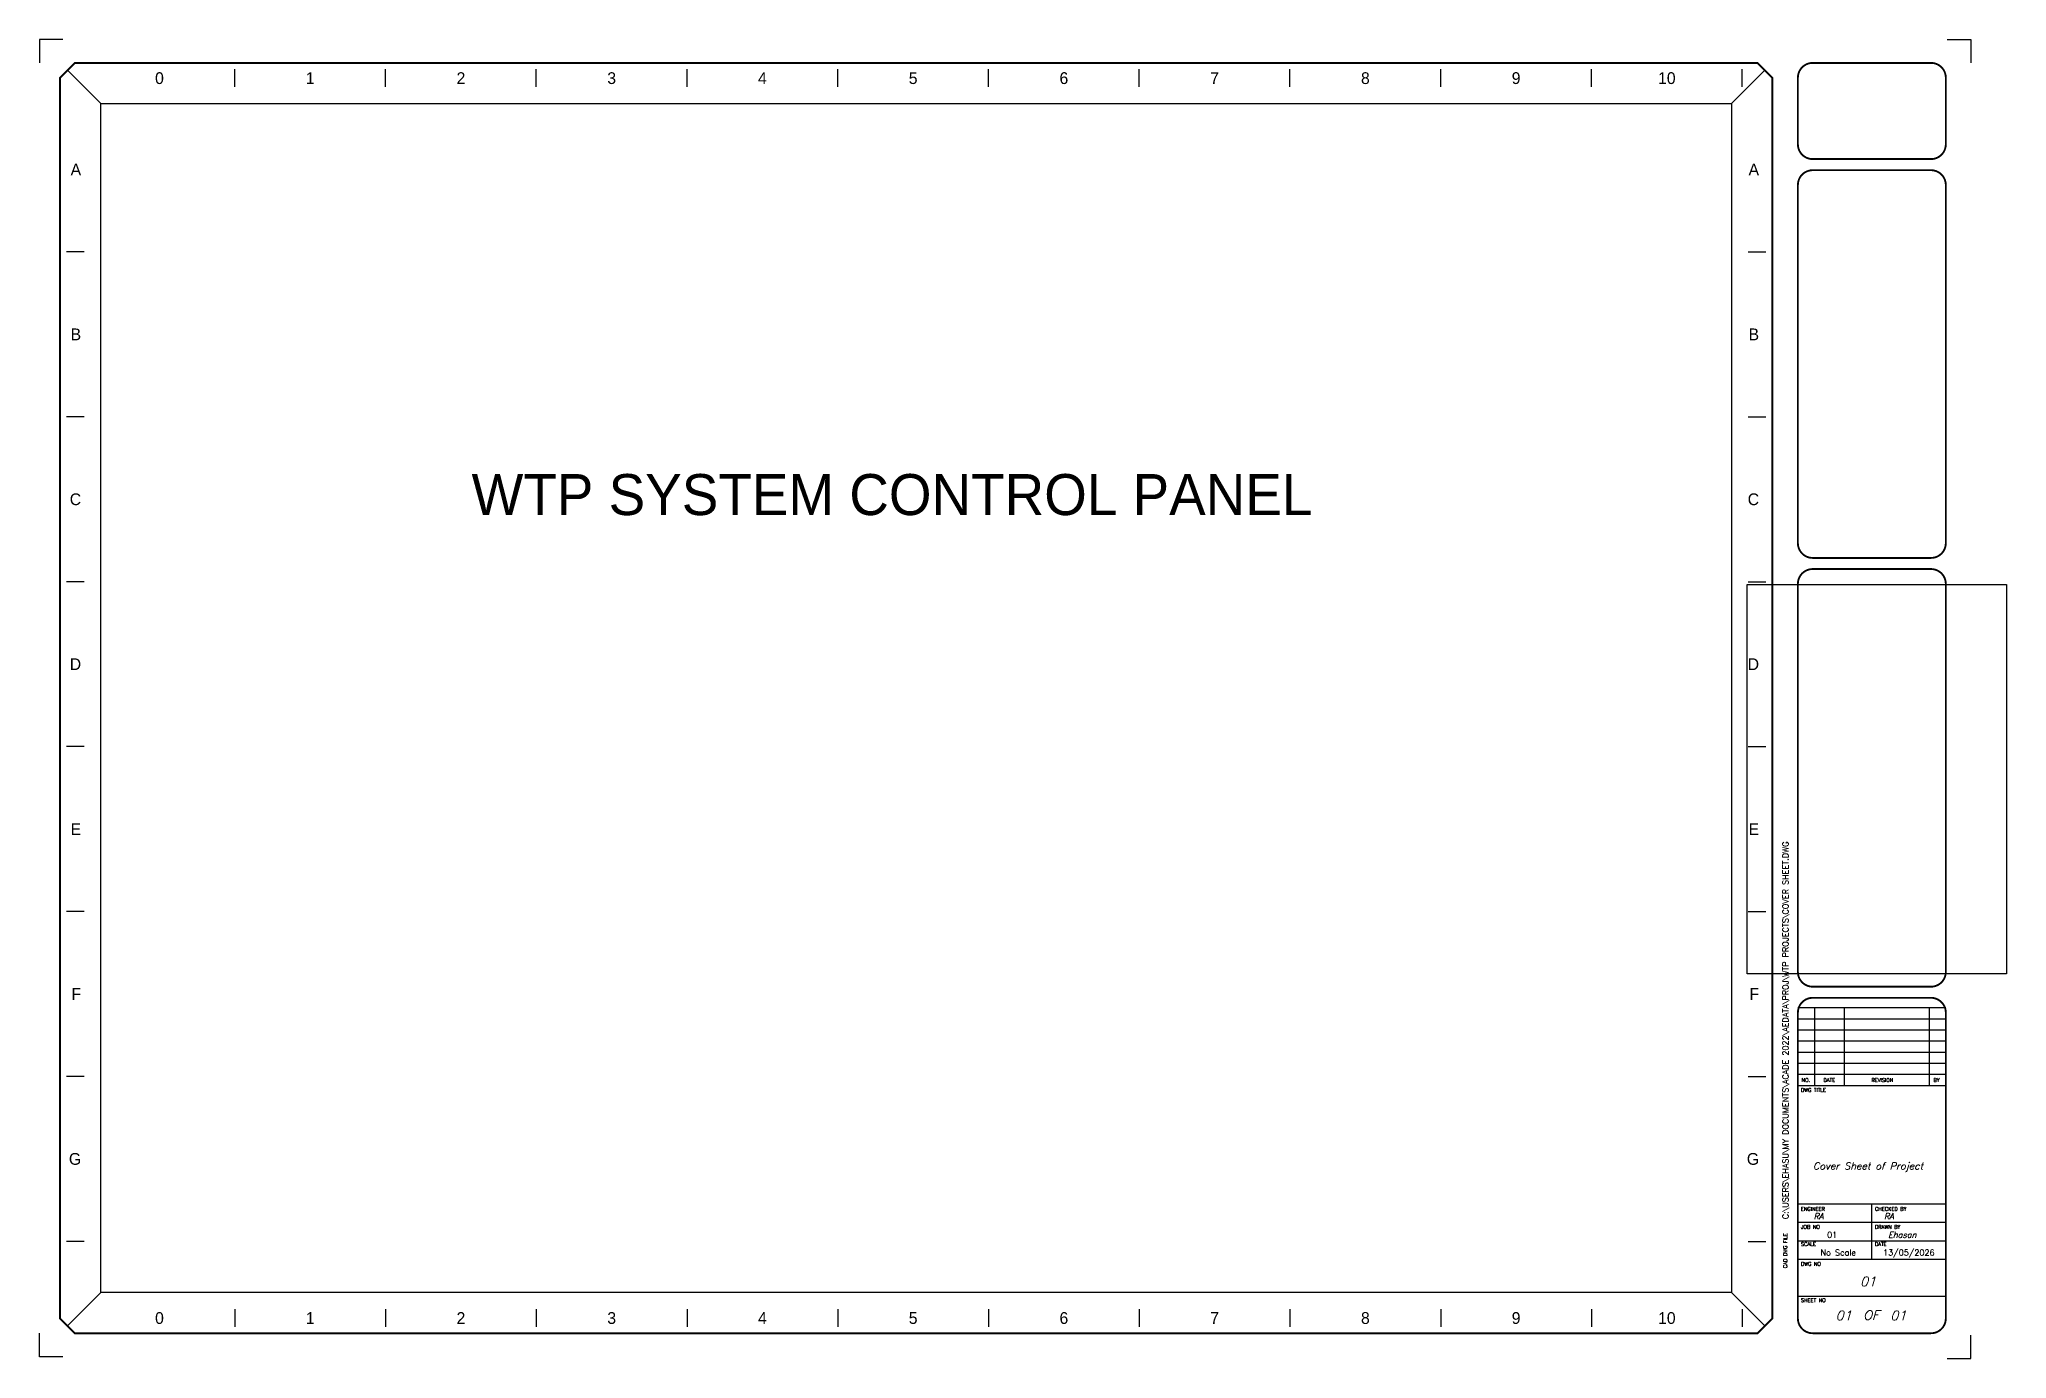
# Model space of a CAD drawing. Extents: x 5 to 423, y 5 to 285.
import ezdxf
from ezdxf.enums import TextEntityAlignment as Align

# ---------------------------------------------------------------- set-up
doc = ezdxf.new("R2010")
doc.units = 0
doc.header["$LTSCALE"] = 10
for name, color, linetype in [('SYMS', 7, 'Continuous'), ('TITLE', 7, 'Continuous'), ('Title blocks', 7, 'Continuous')]:
    doc.layers.add(name, color=color, linetype=linetype)
doc.styles.add('ITALIC', font='ITALIC')
doc.styles.add('SIMPLEX', font='simplex')
picture_1 = doc.add_image_def('image1.png', size_in_pixel=(1536, 1024))

# ---------------------------------------------------------------- blocks, each defined once
blk = doc.blocks.new('Title_blocks_A3')
at = {"layer": 'TITLE'}
for p, q in [((372.89, 276.86), (372.89, 259.33)), ((378.32, 79.49), (409.72, 79.49)), ((381.85, 79.49), (381.85, 63)), ((388.13, 79.49), (388.13, 63)), ((406.19, 79.49), (406.19, 63)), ((378.32, 77.13), (409.72, 77.13)), ((378.32, 74.78), (409.72, 74.78)), ((378.32, 72.42), (409.72, 72.42)), ((378.32, 70.06), (409.72, 70.06)), ((378.32, 67.71), (409.72, 67.71)), ((378.32, 65.35), (409.72, 65.35)), ((378.32, 63), (409.72, 63)), ((372.89, 13.53), (372.89, 37.81)), ((378.32, 37.87), (409.72, 37.87)), ((394.02, 26.1), (394.02, 37.87)), ((378.32, 33.95), (409.72, 33.95)), ((378.32, 30.02), (409.72, 30.02)), ((378.32, 26.1), (409.72, 26.1)), ((378.32, 18.24), (409.72, 18.24))]:
    blk.add_line(p, q, dxfattribs=at)
at = {"layer": 'TITLE', "const_width": 0.392}
blk.add_lwpolyline([(372.89, 13.53), (372.89, 276.86), (369.75, 280), (12.53, 280), (9.39, 276.86), (9.39, 13.53), (12.53, 10.39), (369.75, 10.39)], close=True, dxfattribs=at)
for points in [[(381.46, 280, 0.414214), (378.32, 276.86, 0.414214)], [(409.72, 276.86, 0.414214), (406.58, 280, 0.414214)], [(378.32, 262.73, 0.414214), (381.46, 259.59, 0.414214)], [(406.58, 259.59, 0.414214), (409.72, 262.73, 0.414214)], [(381.46, 257.23, 0.414214), (378.32, 254.09, 0.414214)], [(409.72, 254.09, 0.414214), (406.58, 257.23, 0.414214)], [(378.32, 178.08, 0.414214), (381.46, 174.94, 0.414214)], [(406.58, 174.94, 0.414214), (409.72, 178.08, 0.414214)], [(381.46, 172.58, 0.414214), (378.32, 169.44, 0.414214)], [(409.72, 169.44, 0.414214), (406.58, 172.58, 0.414214)], [(378.32, 87.08, 0.414214), (381.46, 83.94, 0.414214)], [(406.58, 83.94, 0.414214), (409.72, 87.08, 0.414214)], [(381.46, 81.58, 0.414214), (378.32, 78.44, 0.414214)], [(409.72, 78.44, 0.414214), (406.58, 81.58, 0.414214)], [(378.32, 13.53, 0.414214), (381.46, 10.39, 0.414214)], [(406.58, 10.39, 0.414214), (409.72, 13.53, 0.414214)]]:
    blk.add_lwpolyline(points, format="xyb", dxfattribs=at)
for points in [[(406.58, 280), (381.46, 280)], [(378.32, 276.86), (378.32, 262.73)], [(409.72, 276.86), (409.72, 262.73)], [(406.58, 259.59), (381.46, 259.59)], [(406.58, 257.23), (381.46, 257.23)], [(378.32, 254.09), (378.32, 178.08)], [(409.72, 254.09), (409.72, 178.08)], [(381.46, 174.94), (406.58, 174.94)], [(381.46, 172.58), (406.58, 172.58)], [(381.46, 83.94), (406.58, 83.94)], [(381.46, 81.58), (406.58, 81.58)], [(378.32, 78.44), (378.32, 13.53)], [(409.72, 78.44), (409.72, 13.53)], [(381.46, 10.39), (406.58, 10.39)]]:
    blk.add_lwpolyline(points, dxfattribs=at)
at = {"layer": 'TITLE', "color": 7, "const_width": 0.392}
for points in [[(378.32, 169.44), (378.32, 87.08)], [(409.72, 169.44), (409.72, 87.08)]]:
    blk.add_lwpolyline(points, dxfattribs=at)
at = {"layer": 'Title blocks'}
for points in [[(10, 285), (5, 285), (5, 280)], [(410, 285), (415, 285), (415, 280)], [(10, 5.39), (5, 5.39), (5, 10.39)], [(410, 5), (415, 5), (415, 10)]]:
    blk.add_lwpolyline(points, dxfattribs=at)
at = {"layer": 'TITLE', "color": 1}
for s, height, style, p in [('NO.', 0.785, 'SIMPLEX', (380.02, 64.11)), ('DATE', 0.785, 'SIMPLEX', (384.99, 64.11)), ('REVISION', 0.785, 'SIMPLEX', (396.24, 64.11)), ('BY', 0.785, 'SIMPLEX', (407.76, 64.11)), ('OF', 2, 'ITALIC', (393.89, 14.25))]:
    blk.add_text(s, height=height, dxfattribs=dict(at, style=style)).set_placement(p, align=Align.MIDDLE)
at = {"layer": 'TITLE', "color": 1, "style": 'SIMPLEX'}
for s, p in [('DWG TITLE', (378.97, 61.62)), ('ENGINEER', (378.97, 36.37)), ('CHECKED BY', (394.67, 36.37)), ('JOB NO', (378.97, 32.57)), ('SCALE', (378.97, 28.91)), ('DRAWN BY', (394.67, 32.57)), ('DATE', (394.67, 28.91)), ('DWG NO', (378.97, 24.72)), ('SHEET NO', (378.97, 17))]:
    blk.add_text(s, height=0.785, dxfattribs=at).set_placement(p)
blk.add_text('CAD DWG FILE', height=0.7852, rotation=90, dxfattribs=at).set_placement((376.02, 24.2))
at = {"layer": 'TITLE', "color": 1, "style": 'ITALIC'}
for tag, height, p in [('TITLE#1', 1.5, (393.23, 52.79)), ('TITLE#2', 1.5, (393.23, 50.25)), ('TITLE#3', 1.5, (393.23, 47.71)), ('TITLE#4', 1.5, (393.23, 45.16)), ('DWG#', 2, (393.23, 20.38))]:
    blk.add_attdef(tag, text='', height=height, dxfattribs=at).set_placement(p, align=Align.CENTER)
at = {"layer": 'TITLE', "color": 1, "style": 'SIMPLEX'}
blk.add_attdef('CAD#', (376.32, 34.6), '', height=1.25, rotation=90, dxfattribs=at)
at = {"layer": 'TITLE', "color": 1}
for tag, p, height, style in [('ENGINEER', (381.68, 34.6), 1.25, 'ITALIC'), ('CHKDBY', (396.6, 34.6), 1.25, 'ITALIC'), ('JOB#', (384.53, 30.65), 1.25, 'SIMPLEX'), ('DRAWNBY', (397.48, 30.65), 1.25, 'ITALIC'), ('SCALE', (383.14, 26.88), 1.25, 'SIMPLEX'), ('DATE', (396.4, 26.88), 1.25, 'SIMPLEX'), ('SHTS', (397.95, 13.15), 2, 'ITALIC')]:
    blk.add_attdef(tag, p, '', height=height, dxfattribs=dict(at, style=style))
at = {"layer": 'TITLE', "color": 1, "style": 'ITALIC'}
blk.add_attdef('SH#', text='', height=2, dxfattribs=at).set_placement((389.77, 13.15), align=Align.RIGHT)
at = {"layer": 'TITLE', "color": 7, "flags": 9}
blk.add_attdef('WD_TB', (381.46, 10.39), '', height=1.57, dxfattribs=at)
image = blk.add_image(picture_1, insert=(422.64, 86.68), size_in_units=(82.61, 55.07), rotation=90)
image.dxf.flags = 15

msp = doc.modelspace()

# ---------------------------------------------------------------- linework, layer by layer
for p, q in [((10.96, 278.43), (18.03, 271.36)), ((46.5, 274.89), (46.5, 278.64)), ((78.5, 274.89), (78.5, 278.64)), ((110.5, 274.89), (110.5, 278.64)), ((142.5, 274.89), (142.5, 278.64)), ((174.5, 274.89), (174.5, 278.64)), ((206.5, 274.89), (206.5, 278.64)), ((238.5, 274.89), (238.5, 278.64)), ((270.5, 274.89), (270.5, 278.64)), ((302.5, 274.89), (302.5, 278.64)), ((334.5, 274.89), (334.5, 278.64)), ((371.32, 278.43), (364.25, 271.36)), ((366.5, 274.89), (366.5, 278.64)), ((14.5, 239.89), (10.75, 239.89)), ((367.79, 239.89), (371.54, 239.89)), ((14.5, 204.89), (10.75, 204.89)), ((367.79, 204.89), (371.54, 204.89)), ((14.5, 169.89), (10.75, 169.89)), ((367.79, 169.89), (371.54, 169.89)), ((14.5, 134.89), (10.75, 134.89)), ((367.79, 134.89), (371.54, 134.89)), ((14.5, 99.89), (10.75, 99.89)), ((367.79, 99.89), (371.54, 99.89)), ((14.5, 64.89), (10.75, 64.89)), ((367.79, 64.89), (371.54, 64.89)), ((14.5, 29.89), (10.75, 29.89)), ((367.79, 29.89), (371.54, 29.89)), ((10.96, 11.96), (18.03, 19.03)), ((371.32, 11.96), (364.25, 19.03)), ((46.5, 15.5), (46.5, 11.75)), ((78.5, 15.5), (78.5, 11.75)), ((110.5, 15.5), (110.5, 11.75)), ((142.5, 15.5), (142.5, 11.75)), ((174.5, 15.5), (174.5, 11.75)), ((206.5, 15.5), (206.5, 11.75)), ((238.5, 15.5), (238.5, 11.75)), ((270.5, 15.5), (270.5, 11.75)), ((302.5, 15.5), (302.5, 11.75)), ((334.5, 15.5), (334.5, 11.75)), ((366.5, 15.5), (366.5, 11.75))]:
    msp.add_line(p, q)
msp.add_lwpolyline([(18.03, 271.36), (364.25, 271.36), (364.25, 19.03), (18.03, 19.03)], close=True)

# ---------------------------------------------------------------- block references
at = {"layer": 'SYMS'}
msp.add_blockref('Title_blocks_A3', (0, 0), dxfattribs=at).add_auto_attribs({'DATE': '13/05/2026', 'CAD#': 'C:\\USERS\\EHASU\\MY DOCUMENTS\\ACADE 2022\\AEDATA\\PROJ\\WTP PROJECTS\\COVER SHEET.DWG', 'ENGINEER': 'RA', 'JOB#': '01', 'SCALE': 'No Scale', 'SH#': '01', 'TITLE#4': 'Cover Sheet of Project', 'CHKDBY': 'RA', 'DRAWNBY': 'Ehasan', 'DWG#': '01', 'SHTS': '01'})

# ---------------------------------------------------------------- texts
for s, p in [('0', (30.5, 275.52)), ('1', (62.5, 275.52)), ('2', (94.5, 275.52)), ('3', (126.5, 275.52)), ('4', (158.5, 275.52)), ('5', (190.5, 275.52)), ('6', (222.5, 275.52)), ('7', (254.5, 275.52)), ('8', (286.5, 275.52)), ('9', (318.5, 275.52)), ('10', (350.5, 275.52)), ('0', (30.5, 12.37)), ('1', (62.5, 12.37)), ('2', (94.5, 12.37)), ('3', (126.5, 12.37)), ('4', (158.5, 12.37)), ('5', (190.5, 12.37)), ('6', (222.5, 12.37)), ('7', (254.5, 12.37)), ('8', (286.5, 12.37)), ('9', (318.5, 12.37)), ('10', (350.5, 12.37))]:
    msp.add_text(s, height=2.5).set_placement(p, align=Align.CENTER)
for s, p in [('A', (13.87, 257.39)), ('A', (370.08, 257.39)), ('B', (13.87, 222.39)), ('B', (370.08, 222.39)), ('C', (13.87, 187.39)), ('C', (370.08, 187.39)), ('D', (13.87, 152.39)), ('D', (370.08, 152.39)), ('E', (13.87, 117.39)), ('E', (370.08, 117.39)), ('F', (13.87, 82.39)), ('F', (370.08, 82.39)), ('G', (13.87, 47.39)), ('G', (370.08, 47.39))]:
    msp.add_text(s, height=2.5).set_placement(p, align=Align.MIDDLE_RIGHT)
at = {"insert": (96.76, 192.74), "char_height": 8.7037, "attachment_point": 1}
msp.add_mtext_dynamic_manual_height_columns('WTP SYSTEM CONTROL PANEL', width=684.75, gutter_width=43.52, heights=[0], dxfattribs=at)

doc.saveas('drawing.dxf')
